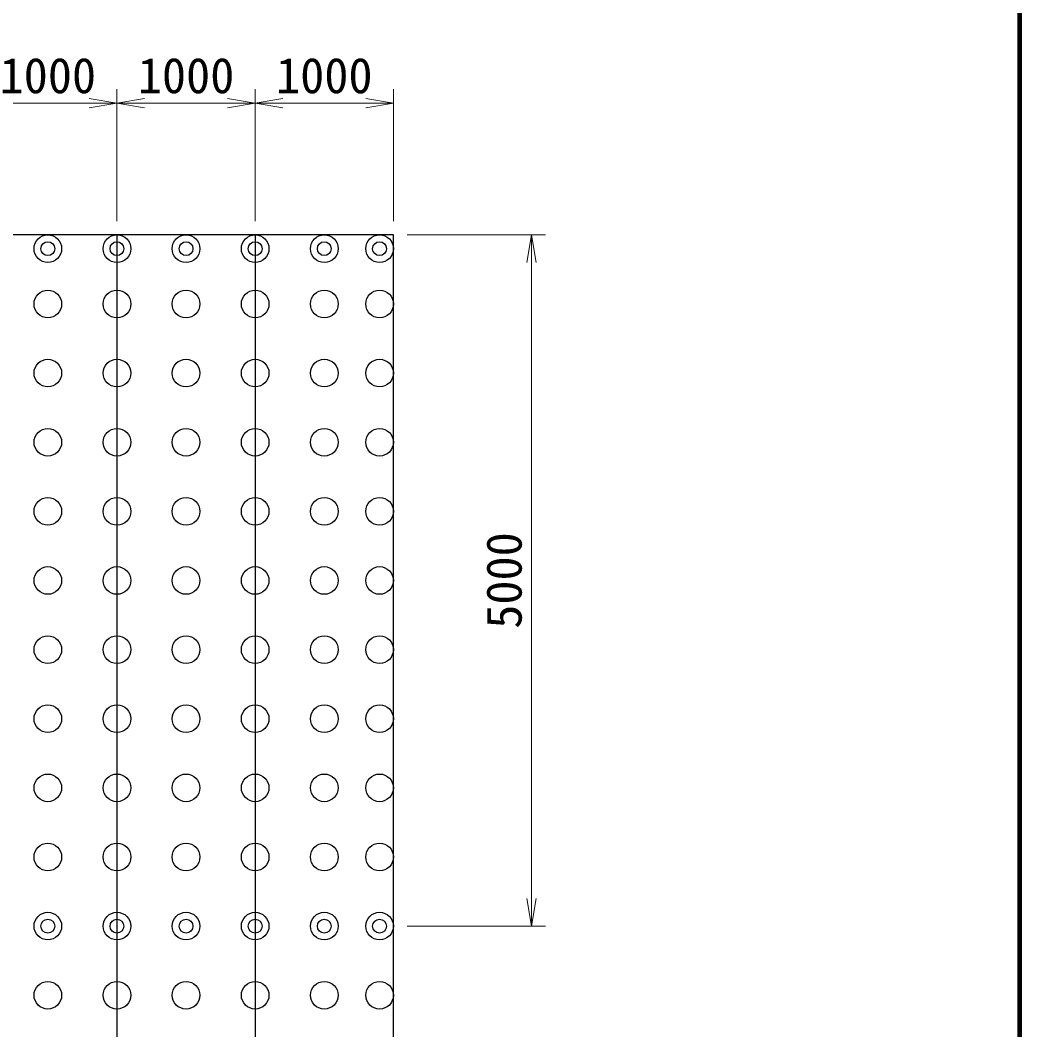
# Model space of a CAD drawing. Units: millimetres, scale not verified. Extents: x 690 to 40690, y 684 to 28809.
# Drawn here: x 33459 to 40690, y 13916 to 21219 of the extents above; entities that cross this region are included whole.
import ezdxf
from ezdxf.enums import TextEntityAlignment as Align

# ---------------------------------------------------------------- set-up
doc = ezdxf.new("R2010")
doc.units = ezdxf.units.MM
doc.header["$LTSCALE"] = 100
for name, color, linetype, lineweight in [('C-STR', 7, 'Continuous', 25), ('C-STR-DIM', 1, 'Continuous', 13), ('C-TTL', 2, 'Continuous', 140)]:
    doc.layers.add(name, color=color, linetype=linetype, lineweight=lineweight)
doc.styles.add('ＭＳ ゴシック', font='')
doc.styles.get('ＭＳ ゴシック').set_extended_font_data('MS Gothic')

msp = doc.modelspace()

# ---------------------------------------------------------------- linework, layer by layer
at = {"layer": 'C-STR'}
for p, q in [((36158.6, 19666.3), (26158.6, 19666.3)), ((34158.6, 19666.3), (34158.6, 9666.3)), ((35158.6, 19666.3), (35158.6, 9666.3)), ((36158.6, 9666.3), (36158.6, 19666.3))]:
    msp.add_line(p, q, dxfattribs=at)
for centre, radius in [((33658.6, 19566.3), 100), ((34158.6, 19566.3), 100), ((34658.6, 19566.3), 100), ((35158.6, 19566.3), 100), ((35658.6, 19566.3), 100), ((36058.6, 19566.3), 100), ((33658.6, 19566.3), 50), ((34158.6, 19566.3), 50), ((34658.6, 19566.3), 50), ((35158.6, 19566.3), 50), ((35658.6, 19566.3), 50), ((36058.6, 19566.3), 50), ((33658.6, 19166.3), 100), ((34158.6, 19166.3), 100), ((34658.6, 19166.3), 100), ((35158.6, 19166.3), 100), ((35658.6, 19166.3), 100), ((36058.6, 19166.3), 100), ((33658.6, 18666.3), 100), ((34158.6, 18666.3), 100), ((34658.6, 18666.3), 100), ((35158.6, 18666.3), 100), ((35658.6, 18666.3), 100), ((36058.6, 18666.3), 100), ((33658.6, 18166.3), 100), ((34158.6, 18166.3), 100), ((34658.6, 18166.3), 100), ((35158.6, 18166.3), 100), ((35658.6, 18166.3), 100), ((36058.6, 18166.3), 100), ((33658.6, 17666.3), 100), ((34158.6, 17666.3), 100), ((34658.6, 17666.3), 100), ((35158.6, 17666.3), 100), ((35658.6, 17666.3), 100), ((36058.6, 17666.3), 100), ((33658.6, 17166.3), 100), ((34158.6, 17166.3), 100), ((34658.6, 17166.3), 100), ((35158.6, 17166.3), 100), ((35658.6, 17166.3), 100), ((36058.6, 17166.3), 100), ((33658.6, 16666.3), 100), ((34158.6, 16666.3), 100), ((34658.6, 16666.3), 100), ((35158.6, 16666.3), 100), ((35658.6, 16666.3), 100), ((36058.6, 16666.3), 100), ((33658.6, 16166.3), 100), ((34158.6, 16166.3), 100), ((34658.6, 16166.3), 100), ((35158.6, 16166.3), 100), ((35658.6, 16166.3), 100), ((36058.6, 16166.3), 100), ((33658.6, 15666.3), 100), ((34158.6, 15666.3), 100), ((34658.6, 15666.3), 100), ((35158.6, 15666.3), 100), ((35658.6, 15666.3), 100), ((36058.6, 15666.3), 100), ((33658.6, 15166.3), 100), ((34158.6, 15166.3), 100), ((34658.6, 15166.3), 100), ((35158.6, 15166.3), 100), ((35658.6, 15166.3), 100), ((36058.6, 15166.3), 100), ((33658.6, 14666.3), 100), ((34158.6, 14666.3), 100), ((34658.6, 14666.3), 100), ((35158.6, 14666.3), 100), ((35658.6, 14666.3), 100), ((36058.6, 14666.3), 100), ((33658.6, 14666.3), 50), ((34158.6, 14666.3), 50), ((34658.6, 14666.3), 50), ((35158.6, 14666.3), 50), ((35658.6, 14666.3), 50), ((36058.6, 14666.3), 50), ((33658.6, 14166.3), 100), ((34158.6, 14166.3), 100), ((34658.6, 14166.3), 100), ((35158.6, 14166.3), 100), ((35658.6, 14166.3), 100), ((36058.6, 14166.3), 100)]:
    msp.add_circle(centre, radius, dxfattribs=at)
at = {"layer": 'C-STR-DIM'}
for p, q in [((34158.6, 19766.3), (34158.6, 20719.1)), ((34158.6, 19766.3), (34158.6, 20719.1)), ((35158.6, 19766.3), (35158.6, 20719.1)), ((35158.6, 19766.3), (35158.6, 20719.1)), ((36158.6, 19766.3), (36158.6, 20719.1)), ((33158.6, 20619.1), (34158.6, 20619.1)), ((34158.6, 20619.1), (35158.6, 20619.1)), ((35158.6, 20619.1), (36158.6, 20619.1)), ((36258.6, 19666.3), (37258.3, 19666.3)), ((37158.3, 19666.3), (37158.3, 14666.3)), ((36258.6, 14666.3), (37258.3, 14666.3))]:
    msp.add_line(p, q, dxfattribs=at)
for points in [[(33958.6, 20585.8), (34158.6, 20619.1), (33958.6, 20652.5)], [(34358.6, 20652.5), (34158.6, 20619.1), (34358.6, 20585.8)], [(34958.6, 20585.8), (35158.6, 20619.1), (34958.6, 20652.5)], [(35358.6, 20652.5), (35158.6, 20619.1), (35358.6, 20585.8)], [(35958.6, 20585.8), (36158.6, 20619.1), (35958.6, 20652.5)], [(37191.6, 19466.3), (37158.3, 19666.3), (37125, 19466.3)], [(37125, 14866.3), (37158.3, 14666.3), (37191.6, 14866.3)]]:
    msp.add_lwpolyline(points, dxfattribs=at)
at = {"layer": 'C-TTL'}
msp.add_lwpolyline([(690.4, 684.1), (40690.4, 684.1), (40690.4, 28384.1), (690.4, 28384.1)], close=True, dxfattribs=at)

# ---------------------------------------------------------------- texts
at = {"layer": 'C-STR-DIM', "color": 7, "style": 'ＭＳ ゴシック'}
for p in [(33658.6, 20819.1), (34658.6, 20819.1), (35658.6, 20819.1)]:
    msp.add_text('1000', height=256.6, dxfattribs=at).set_placement(p, align=Align.MIDDLE_CENTER)
msp.add_text('5000', height=256.6, rotation=90, dxfattribs=at).set_placement((36958.3, 17166.3), align=Align.MIDDLE_CENTER)

doc.saveas('drawing.dxf')
